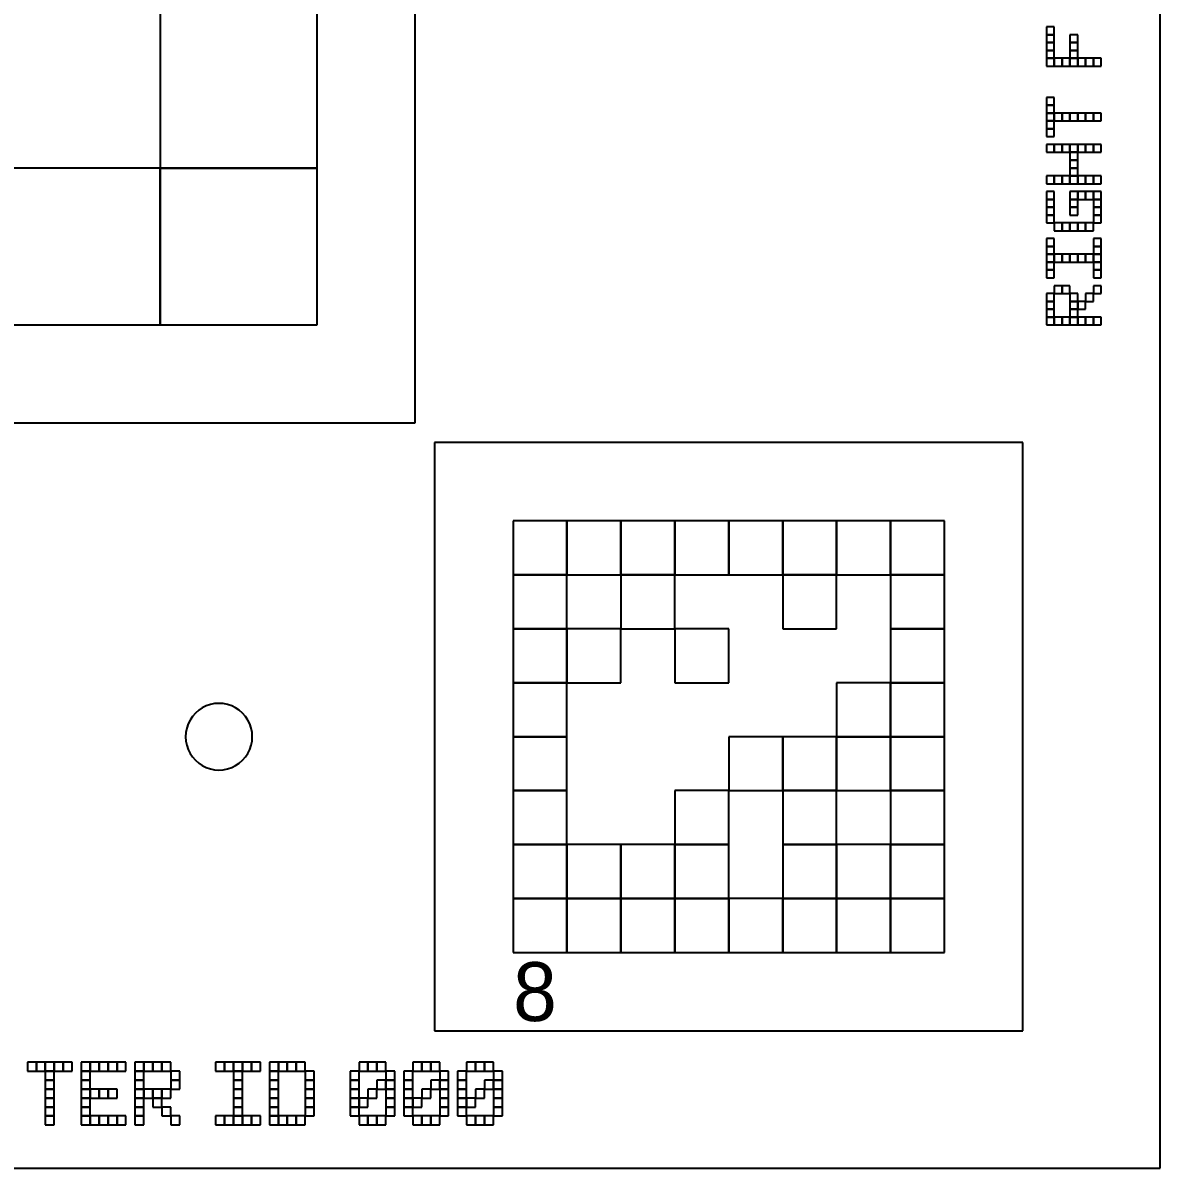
# Model space of a CAD drawing. Extents: x 0 to 490, y -8 to 329.
# Drawn here: x 92 to 150, y 170 to 228.4 of the extents above; entities that cross this region are included whole.
import ezdxf

# ---------------------------------------------------------------- set-up
doc = ezdxf.new("R2010")
doc.units = 0
for name, color, linetype in [('BLACK_POCKET', 7, 'CONTINUOUS'), ('BOARD_TEXT', 2, 'CONTINUOUS'), ('CUT', 1, 'CONTINUOUS'), ('LABEL', 3, 'CONTINUOUS'), ('MOUNT_HOLE', 5, 'CONTINUOUS'), ('QUIET_ZONE', 4, 'CONTINUOUS'), ('TAG_BOUNDARY', 8, 'CONTINUOUS')]:
    doc.layers.add(name, color=color, linetype=linetype)

msp = doc.modelspace()

# ---------------------------------------------------------------- linework, layer by layer
at = {"layer": 'BLACK_POCKET'}
for p, q in [((99, 229), (99, 221)), ((107, 221), (107, 229)), ((99, 221), (91, 221)), ((99, 221), (107, 221)), ((99, 213), (99, 221)), ((107, 221), (99, 221)), ((99, 221), (99, 213)), ((107, 213), (107, 221)), ((91, 213), (99, 213)), ((99, 213), (107, 213)), ((119.75, 203), (117, 203)), ((117, 203), (117, 200.25)), ((119.75, 200.25), (119.75, 203)), ((122.5, 203), (119.75, 203)), ((119.75, 203), (119.75, 200.25)), ((122.5, 200.25), (122.5, 203)), ((125.25, 203), (122.5, 203)), ((122.5, 203), (122.5, 200.25)), ((125.25, 200.25), (125.25, 203)), ((128, 203), (125.25, 203)), ((125.25, 203), (125.25, 200.25)), ((128, 200.25), (128, 203)), ((130.75, 203), (128, 203)), ((128, 203), (128, 200.25)), ((130.75, 200.25), (130.75, 203)), ((133.5, 203), (130.75, 203)), ((130.75, 203), (130.75, 200.25)), ((133.5, 200.25), (133.5, 203)), ((136.25, 203), (133.5, 203)), ((133.5, 203), (133.5, 200.25)), ((136.25, 200.25), (136.25, 203)), ((139, 203), (136.25, 203)), ((136.25, 203), (136.25, 200.25)), ((139, 200.25), (139, 203)), ((117, 200.25), (119.75, 200.25)), ((119.75, 200.25), (117, 200.25)), ((117, 200.25), (117, 197.5)), ((119.75, 200.25), (122.5, 200.25)), ((119.75, 197.5), (119.75, 200.25)), ((122.5, 200.25), (125.25, 200.25)), ((125.25, 200.25), (122.5, 200.25)), ((122.5, 200.25), (122.5, 197.5)), ((125.25, 200.25), (128, 200.25)), ((125.25, 197.5), (125.25, 200.25)), ((128, 200.25), (130.75, 200.25)), ((130.75, 200.25), (133.5, 200.25)), ((133.5, 200.25), (130.75, 200.25)), ((130.75, 200.25), (130.75, 197.5)), ((133.5, 200.25), (136.25, 200.25)), ((133.5, 197.5), (133.5, 200.25)), ((136.25, 200.25), (139, 200.25)), ((139, 200.25), (136.25, 200.25)), ((136.25, 200.25), (136.25, 197.5)), ((139, 197.5), (139, 200.25)), ((117, 197.5), (119.75, 197.5)), ((119.75, 197.5), (117, 197.5)), ((117, 197.5), (117, 194.75)), ((119.75, 194.75), (119.75, 197.5)), ((122.5, 197.5), (119.75, 197.5)), ((119.75, 197.5), (119.75, 194.75)), ((122.5, 197.5), (125.25, 197.5)), ((122.5, 194.75), (122.5, 197.5)), ((128, 197.5), (125.25, 197.5)), ((125.25, 197.5), (125.25, 194.75)), ((128, 194.75), (128, 197.5)), ((130.75, 197.5), (133.5, 197.5)), ((136.25, 197.5), (139, 197.5)), ((139, 197.5), (136.25, 197.5)), ((136.25, 197.5), (136.25, 194.75)), ((139, 194.75), (139, 197.5)), ((117, 194.75), (119.75, 194.75)), ((119.75, 194.75), (117, 194.75)), ((117, 194.75), (117, 192)), ((119.75, 194.75), (122.5, 194.75)), ((119.75, 192), (119.75, 194.75)), ((125.25, 194.75), (128, 194.75)), ((136.25, 194.75), (133.5, 194.75)), ((133.5, 194.75), (133.5, 192)), ((136.25, 194.75), (139, 194.75)), ((136.25, 192), (136.25, 194.75)), ((139, 194.75), (136.25, 194.75)), ((136.25, 194.75), (136.25, 192)), ((139, 192), (139, 194.75)), ((117, 192), (119.75, 192)), ((119.75, 192), (117, 192)), ((117, 192), (117, 189.25)), ((119.75, 189.25), (119.75, 192)), ((130.75, 192), (128, 192)), ((128, 192), (128, 189.25)), ((130.75, 189.25), (130.75, 192)), ((133.5, 192), (130.75, 192)), ((130.75, 192), (130.75, 189.25)), ((133.5, 192), (136.25, 192)), ((133.5, 189.25), (133.5, 192)), ((136.25, 192), (133.5, 192)), ((133.5, 192), (133.5, 189.25)), ((136.25, 192), (139, 192)), ((136.25, 189.25), (136.25, 192)), ((139, 192), (136.25, 192)), ((136.25, 192), (136.25, 189.25)), ((139, 189.25), (139, 192)), ((117, 189.25), (119.75, 189.25)), ((119.75, 189.25), (117, 189.25)), ((117, 189.25), (117, 186.5)), ((119.75, 186.5), (119.75, 189.25)), ((128, 189.25), (125.25, 189.25)), ((125.25, 189.25), (125.25, 186.5)), ((128, 189.25), (130.75, 189.25)), ((128, 186.5), (128, 189.25)), ((130.75, 189.25), (133.5, 189.25)), ((133.5, 189.25), (130.75, 189.25)), ((130.75, 189.25), (130.75, 186.5)), ((133.5, 189.25), (136.25, 189.25)), ((133.5, 186.5), (133.5, 189.25)), ((136.25, 189.25), (139, 189.25)), ((139, 189.25), (136.25, 189.25)), ((136.25, 189.25), (136.25, 186.5)), ((139, 186.5), (139, 189.25)), ((117, 186.5), (119.75, 186.5)), ((119.75, 186.5), (117, 186.5)), ((117, 186.5), (117, 183.75)), ((119.75, 183.75), (119.75, 186.5)), ((122.5, 186.5), (119.75, 186.5)), ((119.75, 186.5), (119.75, 183.75)), ((122.5, 183.75), (122.5, 186.5)), ((125.25, 186.5), (122.5, 186.5)), ((122.5, 186.5), (122.5, 183.75)), ((125.25, 186.5), (128, 186.5)), ((125.25, 183.75), (125.25, 186.5)), ((128, 186.5), (125.25, 186.5)), ((125.25, 186.5), (125.25, 183.75)), ((128, 183.75), (128, 186.5)), ((130.75, 186.5), (133.5, 186.5)), ((133.5, 186.5), (130.75, 186.5)), ((130.75, 186.5), (130.75, 183.75)), ((133.5, 183.75), (133.5, 186.5)), ((136.25, 186.5), (133.5, 186.5)), ((133.5, 186.5), (133.5, 183.75)), ((136.25, 186.5), (139, 186.5)), ((136.25, 183.75), (136.25, 186.5)), ((139, 186.5), (136.25, 186.5)), ((136.25, 186.5), (136.25, 183.75)), ((139, 183.75), (139, 186.5)), ((117, 183.75), (119.75, 183.75)), ((119.75, 183.75), (117, 183.75)), ((117, 183.75), (117, 181)), ((119.75, 183.75), (122.5, 183.75)), ((119.75, 181), (119.75, 183.75)), ((122.5, 183.75), (119.75, 183.75)), ((119.75, 183.75), (119.75, 181)), ((122.5, 183.75), (125.25, 183.75)), ((122.5, 181), (122.5, 183.75)), ((125.25, 183.75), (122.5, 183.75)), ((122.5, 183.75), (122.5, 181)), ((125.25, 183.75), (128, 183.75)), ((125.25, 181), (125.25, 183.75)), ((128, 183.75), (125.25, 183.75)), ((125.25, 183.75), (125.25, 181)), ((128, 181), (128, 183.75)), ((130.75, 183.75), (128, 183.75)), ((128, 183.75), (128, 181)), ((130.75, 183.75), (133.5, 183.75)), ((130.75, 181), (130.75, 183.75)), ((133.5, 183.75), (130.75, 183.75)), ((130.75, 183.75), (130.75, 181)), ((133.5, 183.75), (136.25, 183.75)), ((133.5, 181), (133.5, 183.75)), ((136.25, 183.75), (133.5, 183.75)), ((133.5, 183.75), (133.5, 181)), ((136.25, 183.75), (139, 183.75)), ((136.25, 181), (136.25, 183.75)), ((139, 183.75), (136.25, 183.75)), ((136.25, 183.75), (136.25, 181)), ((139, 181), (139, 183.75)), ((117, 181), (119.75, 181)), ((119.75, 181), (122.5, 181)), ((122.5, 181), (125.25, 181)), ((125.25, 181), (128, 181)), ((128, 181), (130.75, 181)), ((130.75, 181), (133.5, 181)), ((133.5, 181), (136.25, 181)), ((136.25, 181), (139, 181))]:
    msp.add_line(p, q, dxfattribs=at)
at = {"layer": 'BOARD_TEXT'}
for p, q in [((144.6, 228.2), (144.2, 228.2)), ((144.2, 228.2), (144.2, 227.8)), ((144.6, 227.8), (144.2, 227.8)), ((144.2, 227.8), (144.2, 227.4)), ((144.2, 227.8), (144.6, 227.8)), ((144.6, 227.8), (144.6, 228.2)), ((144.6, 227.4), (144.6, 227.8)), ((145.8, 227.8), (145.4, 227.8)), ((145.4, 227.8), (145.4, 227.4)), ((145.8, 227.4), (145.8, 227.8)), ((144.6, 227.4), (144.2, 227.4)), ((144.2, 227.4), (144.2, 227)), ((144.2, 227.4), (144.6, 227.4)), ((144.6, 227), (144.6, 227.4)), ((145.8, 227.4), (145.4, 227.4)), ((145.4, 227.4), (145.4, 227)), ((145.4, 227.4), (145.8, 227.4)), ((145.8, 227), (145.8, 227.4)), ((144.6, 227), (144.2, 227)), ((144.2, 227), (144.2, 226.6)), ((144.2, 227), (144.6, 227)), ((144.6, 226.6), (144.2, 226.6)), ((144.2, 226.6), (144.2, 226.2)), ((144.2, 226.6), (144.6, 226.6)), ((144.6, 226.6), (144.6, 227)), ((144.6, 226.2), (144.6, 226.6)), ((145, 226.6), (144.6, 226.6)), ((144.6, 226.6), (144.6, 226.2)), ((145, 226.2), (145, 226.6)), ((145.4, 226.6), (145, 226.6)), ((145, 226.6), (145, 226.2)), ((145.8, 227), (145.4, 227)), ((145.4, 227), (145.4, 226.6)), ((145.4, 227), (145.8, 227)), ((145.4, 226.2), (145.4, 226.6)), ((145.8, 226.6), (145.4, 226.6)), ((145.4, 226.6), (145.4, 226.2)), ((145.4, 226.6), (145.8, 226.6)), ((145.8, 226.6), (145.8, 227)), ((145.8, 226.2), (145.8, 226.6)), ((146.2, 226.6), (145.8, 226.6)), ((145.8, 226.6), (145.8, 226.2)), ((146.2, 226.2), (146.2, 226.6)), ((146.6, 226.6), (146.2, 226.6)), ((146.2, 226.6), (146.2, 226.2)), ((146.6, 226.2), (146.6, 226.6)), ((147, 226.6), (146.6, 226.6)), ((146.6, 226.6), (146.6, 226.2)), ((147, 226.2), (147, 226.6)), ((144.2, 226.2), (144.6, 226.2)), ((144.6, 226.2), (145, 226.2)), ((145, 226.2), (145.4, 226.2)), ((145.4, 226.2), (145.8, 226.2)), ((145.8, 226.2), (146.2, 226.2)), ((146.2, 226.2), (146.6, 226.2)), ((146.6, 226.2), (147, 226.2)), ((144.6, 224.6), (144.2, 224.6)), ((144.2, 224.6), (144.2, 224.2)), ((144.6, 224.2), (144.6, 224.6)), ((144.6, 224.2), (144.2, 224.2)), ((144.2, 224.2), (144.2, 223.8)), ((144.2, 224.2), (144.6, 224.2)), ((144.6, 223.8), (144.2, 223.8)), ((144.2, 223.8), (144.2, 223.4)), ((144.2, 223.8), (144.6, 223.8)), ((144.6, 223.8), (144.6, 224.2)), ((144.6, 223.4), (144.6, 223.8)), ((145, 223.8), (144.6, 223.8)), ((144.6, 223.8), (144.6, 223.4)), ((145, 223.4), (145, 223.8)), ((145.4, 223.8), (145, 223.8)), ((145, 223.8), (145, 223.4)), ((145.4, 223.4), (145.4, 223.8)), ((145.8, 223.8), (145.4, 223.8)), ((145.4, 223.8), (145.4, 223.4)), ((145.8, 223.4), (145.8, 223.8)), ((146.2, 223.8), (145.8, 223.8)), ((145.8, 223.8), (145.8, 223.4)), ((146.2, 223.4), (146.2, 223.8)), ((146.6, 223.8), (146.2, 223.8)), ((146.2, 223.8), (146.2, 223.4)), ((146.6, 223.4), (146.6, 223.8)), ((147, 223.8), (146.6, 223.8)), ((146.6, 223.8), (146.6, 223.4)), ((147, 223.4), (147, 223.8)), ((144.6, 223.4), (144.2, 223.4)), ((144.2, 223.4), (144.2, 223)), ((144.2, 223.4), (144.6, 223.4)), ((144.6, 223), (144.6, 223.4)), ((144.6, 223.4), (145, 223.4)), ((145, 223.4), (145.4, 223.4)), ((145.4, 223.4), (145.8, 223.4)), ((145.8, 223.4), (146.2, 223.4)), ((146.2, 223.4), (146.6, 223.4)), ((146.6, 223.4), (147, 223.4)), ((144.6, 223), (144.2, 223)), ((144.2, 223), (144.2, 222.6)), ((144.2, 223), (144.6, 223)), ((144.2, 222.6), (144.6, 222.6)), ((144.6, 222.6), (144.6, 223)), ((144.6, 222.2), (144.2, 222.2)), ((144.2, 222.2), (144.2, 221.8)), ((144.6, 221.8), (144.6, 222.2)), ((145, 222.2), (144.6, 222.2)), ((144.6, 222.2), (144.6, 221.8)), ((145, 221.8), (145, 222.2)), ((145.4, 222.2), (145, 222.2)), ((145, 222.2), (145, 221.8)), ((145.4, 221.8), (145.4, 222.2)), ((145.8, 222.2), (145.4, 222.2)), ((145.4, 222.2), (145.4, 221.8)), ((145.8, 221.8), (145.8, 222.2)), ((146.2, 222.2), (145.8, 222.2)), ((145.8, 222.2), (145.8, 221.8)), ((146.2, 221.8), (146.2, 222.2)), ((146.6, 222.2), (146.2, 222.2)), ((146.2, 222.2), (146.2, 221.8)), ((146.6, 221.8), (146.6, 222.2)), ((147, 222.2), (146.6, 222.2)), ((146.6, 222.2), (146.6, 221.8)), ((147, 221.8), (147, 222.2)), ((144.2, 221.8), (144.6, 221.8)), ((144.6, 221.8), (145, 221.8)), ((145, 221.8), (145.4, 221.8)), ((145.8, 221.8), (145.4, 221.8)), ((145.4, 221.8), (145.4, 221.4)), ((145.4, 221.8), (145.8, 221.8)), ((145.8, 221.4), (145.4, 221.4)), ((145.4, 221.4), (145.4, 221)), ((145.4, 221.4), (145.8, 221.4)), ((145.8, 221.4), (145.8, 221.8)), ((145.8, 221.8), (146.2, 221.8)), ((145.8, 221), (145.8, 221.4)), ((146.2, 221.8), (146.6, 221.8)), ((146.6, 221.8), (147, 221.8)), ((145.8, 221), (145.4, 221)), ((145.4, 221), (145.4, 220.6)), ((145.4, 221), (145.8, 221)), ((145.8, 220.6), (145.8, 221)), ((144.6, 220.6), (144.2, 220.6)), ((144.2, 220.6), (144.2, 220.2)), ((144.2, 220.2), (144.6, 220.2)), ((144.6, 220.2), (144.6, 220.6)), ((145, 220.6), (144.6, 220.6)), ((144.6, 220.6), (144.6, 220.2)), ((144.6, 220.2), (145, 220.2)), ((145, 220.2), (145, 220.6)), ((145.4, 220.6), (145, 220.6)), ((145, 220.6), (145, 220.2)), ((145, 220.2), (145.4, 220.2)), ((145.4, 220.2), (145.4, 220.6)), ((145.8, 220.6), (145.4, 220.6)), ((145.4, 220.6), (145.4, 220.2)), ((145.4, 220.6), (145.8, 220.6)), ((145.4, 220.2), (145.8, 220.2)), ((145.8, 220.2), (145.8, 220.6)), ((146.2, 220.6), (145.8, 220.6)), ((145.8, 220.6), (145.8, 220.2)), ((145.8, 220.2), (146.2, 220.2)), ((146.2, 220.2), (146.2, 220.6)), ((146.6, 220.6), (146.2, 220.6)), ((146.2, 220.6), (146.2, 220.2)), ((146.2, 220.2), (146.6, 220.2)), ((146.6, 220.2), (146.6, 220.6)), ((147, 220.6), (146.6, 220.6)), ((146.6, 220.6), (146.6, 220.2)), ((146.6, 220.2), (147, 220.2)), ((147, 220.2), (147, 220.6)), ((144.6, 219.8), (144.2, 219.8)), ((144.2, 219.8), (144.2, 219.4)), ((144.6, 219.4), (144.6, 219.8)), ((145.8, 219.8), (145.4, 219.8)), ((145.4, 219.8), (145.4, 219.4)), ((145.8, 219.4), (145.8, 219.8)), ((146.2, 219.8), (145.8, 219.8)), ((145.8, 219.8), (145.8, 219.4)), ((146.2, 219.4), (146.2, 219.8)), ((146.6, 219.8), (146.2, 219.8)), ((146.2, 219.8), (146.2, 219.4)), ((146.6, 219.4), (146.6, 219.8)), ((147, 219.8), (146.6, 219.8)), ((146.6, 219.8), (146.6, 219.4)), ((147, 219.4), (147, 219.8)), ((144.6, 219.4), (144.2, 219.4)), ((144.2, 219.4), (144.2, 219)), ((144.2, 219.4), (144.6, 219.4)), ((144.6, 219), (144.2, 219)), ((144.2, 219), (144.2, 218.6)), ((144.2, 219), (144.6, 219)), ((144.6, 219), (144.6, 219.4)), ((144.6, 218.6), (144.6, 219)), ((145.8, 219.4), (145.4, 219.4)), ((145.4, 219.4), (145.4, 219)), ((145.4, 219.4), (145.8, 219.4)), ((145.8, 219), (145.4, 219)), ((145.4, 219), (145.4, 218.6)), ((145.4, 219), (145.8, 219)), ((145.8, 219), (145.8, 219.4)), ((145.8, 219.4), (146.2, 219.4)), ((145.8, 218.6), (145.8, 219)), ((146.2, 219.4), (146.6, 219.4)), ((147, 219.4), (146.6, 219.4)), ((146.6, 219.4), (146.6, 219)), ((146.6, 219.4), (147, 219.4)), ((147, 219), (146.6, 219)), ((146.6, 219), (146.6, 218.6)), ((146.6, 219), (147, 219)), ((147, 219), (147, 219.4)), ((147, 218.6), (147, 219)), ((144.6, 218.6), (144.2, 218.6)), ((144.2, 218.6), (144.2, 218.2)), ((144.2, 218.6), (144.6, 218.6)), ((144.6, 218.2), (144.6, 218.6)), ((145.4, 218.6), (145.8, 218.6)), ((147, 218.6), (146.6, 218.6)), ((146.6, 218.6), (146.6, 218.2)), ((146.6, 218.6), (147, 218.6)), ((147, 218.2), (147, 218.6)), ((144.2, 218.2), (144.6, 218.2)), ((145, 218.2), (144.6, 218.2)), ((144.6, 218.2), (144.6, 217.8)), ((145, 217.8), (145, 218.2)), ((145.4, 218.2), (145, 218.2)), ((145, 218.2), (145, 217.8)), ((145.4, 217.8), (145.4, 218.2)), ((145.8, 218.2), (145.4, 218.2)), ((145.4, 218.2), (145.4, 217.8)), ((145.8, 217.8), (145.8, 218.2)), ((146.2, 218.2), (145.8, 218.2)), ((145.8, 218.2), (145.8, 217.8)), ((146.2, 217.8), (146.2, 218.2)), ((146.6, 218.2), (146.2, 218.2)), ((146.2, 218.2), (146.2, 217.8)), ((146.6, 217.8), (146.6, 218.2)), ((146.6, 218.2), (147, 218.2)), ((144.6, 217.4), (144.2, 217.4)), ((144.2, 217.4), (144.2, 217)), ((144.6, 217.8), (145, 217.8)), ((144.6, 217), (144.6, 217.4)), ((145, 217.8), (145.4, 217.8)), ((145.4, 217.8), (145.8, 217.8)), ((145.8, 217.8), (146.2, 217.8)), ((146.2, 217.8), (146.6, 217.8)), ((147, 217.4), (146.6, 217.4)), ((146.6, 217.4), (146.6, 217)), ((147, 217), (147, 217.4)), ((144.6, 217), (144.2, 217)), ((144.2, 217), (144.2, 216.6)), ((144.2, 217), (144.6, 217)), ((144.6, 216.6), (144.6, 217)), ((147, 217), (146.6, 217)), ((146.6, 217), (146.6, 216.6)), ((146.6, 217), (147, 217)), ((147, 216.6), (147, 217)), ((144.6, 216.6), (144.2, 216.6)), ((144.2, 216.6), (144.2, 216.2)), ((144.2, 216.6), (144.6, 216.6)), ((144.6, 216.2), (144.2, 216.2)), ((144.2, 216.2), (144.2, 215.8)), ((144.2, 216.2), (144.6, 216.2)), ((144.6, 216.2), (144.6, 216.6)), ((145, 216.6), (144.6, 216.6)), ((144.6, 216.6), (144.6, 216.2)), ((144.6, 215.8), (144.6, 216.2)), ((144.6, 216.2), (145, 216.2)), ((145, 216.2), (145, 216.6)), ((145.4, 216.6), (145, 216.6)), ((145, 216.6), (145, 216.2)), ((145, 216.2), (145.4, 216.2)), ((145.4, 216.2), (145.4, 216.6)), ((145.8, 216.6), (145.4, 216.6)), ((145.4, 216.6), (145.4, 216.2)), ((145.4, 216.2), (145.8, 216.2)), ((145.8, 216.2), (145.8, 216.6)), ((146.2, 216.6), (145.8, 216.6)), ((145.8, 216.6), (145.8, 216.2)), ((145.8, 216.2), (146.2, 216.2)), ((146.2, 216.2), (146.2, 216.6)), ((146.6, 216.6), (146.2, 216.6)), ((146.2, 216.6), (146.2, 216.2)), ((146.2, 216.2), (146.6, 216.2)), ((146.6, 216.2), (146.6, 216.6)), ((147, 216.6), (146.6, 216.6)), ((146.6, 216.6), (146.6, 216.2)), ((146.6, 216.6), (147, 216.6)), ((147, 216.2), (146.6, 216.2)), ((146.6, 216.2), (146.6, 215.8)), ((146.6, 216.2), (147, 216.2)), ((147, 216.2), (147, 216.6)), ((147, 215.8), (147, 216.2)), ((144.6, 215.8), (144.2, 215.8)), ((144.2, 215.8), (144.2, 215.4)), ((144.2, 215.8), (144.6, 215.8)), ((144.6, 215.4), (144.6, 215.8)), ((147, 215.8), (146.6, 215.8)), ((146.6, 215.8), (146.6, 215.4)), ((146.6, 215.8), (147, 215.8)), ((147, 215.4), (147, 215.8)), ((144.2, 215.4), (144.6, 215.4)), ((145, 215), (144.6, 215)), ((144.6, 215), (144.6, 214.6)), ((145, 214.6), (145, 215)), ((145.4, 215), (145, 215)), ((145, 215), (145, 214.6)), ((145.4, 214.6), (145.4, 215)), ((146.6, 215.4), (147, 215.4)), ((147, 215), (146.6, 215)), ((146.6, 215), (146.6, 214.6)), ((147, 214.6), (147, 215)), ((144.6, 214.6), (144.2, 214.6)), ((144.2, 214.6), (144.2, 214.2)), ((144.6, 214.2), (144.6, 214.6)), ((144.6, 214.6), (145, 214.6)), ((145, 214.6), (145.4, 214.6)), ((145.8, 214.6), (145.4, 214.6)), ((145.4, 214.6), (145.4, 214.2)), ((145.8, 214.2), (145.8, 214.6)), ((146.6, 214.6), (146.2, 214.6)), ((146.2, 214.6), (146.2, 214.2)), ((146.6, 214.2), (146.6, 214.6)), ((146.6, 214.6), (147, 214.6)), ((144.6, 214.2), (144.2, 214.2)), ((144.2, 214.2), (144.2, 213.8)), ((144.2, 214.2), (144.6, 214.2)), ((144.6, 213.8), (144.2, 213.8)), ((144.2, 213.8), (144.2, 213.4)), ((144.2, 213.8), (144.6, 213.8)), ((144.6, 213.8), (144.6, 214.2)), ((144.6, 213.4), (144.6, 213.8)), ((145.8, 214.2), (145.4, 214.2)), ((145.4, 214.2), (145.4, 213.8)), ((145.4, 214.2), (145.8, 214.2)), ((145.8, 213.8), (145.4, 213.8)), ((145.4, 213.8), (145.4, 213.4)), ((145.4, 213.8), (145.8, 213.8)), ((145.8, 213.8), (145.8, 214.2)), ((146.2, 214.2), (145.8, 214.2)), ((145.8, 214.2), (145.8, 213.8)), ((145.8, 213.4), (145.8, 213.8)), ((145.8, 213.8), (146.2, 213.8)), ((146.2, 213.8), (146.2, 214.2)), ((146.2, 214.2), (146.6, 214.2)), ((144.6, 213.4), (144.2, 213.4)), ((144.2, 213.4), (144.2, 213)), ((144.2, 213.4), (144.6, 213.4)), ((144.6, 213), (144.6, 213.4)), ((145, 213.4), (144.6, 213.4)), ((144.6, 213.4), (144.6, 213)), ((145, 213), (145, 213.4)), ((145.4, 213.4), (145, 213.4)), ((145, 213.4), (145, 213)), ((145.4, 213), (145.4, 213.4)), ((145.8, 213.4), (145.4, 213.4)), ((145.4, 213.4), (145.4, 213)), ((145.4, 213.4), (145.8, 213.4)), ((145.8, 213), (145.8, 213.4)), ((146.2, 213.4), (145.8, 213.4)), ((145.8, 213.4), (145.8, 213)), ((146.2, 213), (146.2, 213.4)), ((146.6, 213.4), (146.2, 213.4)), ((146.2, 213.4), (146.2, 213)), ((146.6, 213), (146.6, 213.4)), ((147, 213.4), (146.6, 213.4)), ((146.6, 213.4), (146.6, 213)), ((147, 213), (147, 213.4)), ((144.2, 213), (144.6, 213)), ((144.6, 213), (145, 213)), ((145, 213), (145.4, 213)), ((145.4, 213), (145.8, 213)), ((145.8, 213), (146.2, 213)), ((146.2, 213), (146.6, 213)), ((146.6, 213), (147, 213)), ((92.685714, 175.4), (92.228571, 175.4)), ((92.228571, 175.4), (92.228571, 174.942857)), ((92.685714, 174.942857), (92.685714, 175.4)), ((93.142857, 175.4), (92.685714, 175.4)), ((92.685714, 175.4), (92.685714, 174.942857)), ((93.142857, 174.942857), (93.142857, 175.4)), ((93.6, 175.4), (93.142857, 175.4)), ((93.142857, 175.4), (93.142857, 174.942857)), ((93.6, 174.942857), (93.6, 175.4)), ((94.057143, 175.4), (93.6, 175.4)), ((93.6, 175.4), (93.6, 174.942857)), ((94.057143, 174.942857), (94.057143, 175.4)), ((94.514286, 175.4), (94.057143, 175.4)), ((94.057143, 175.4), (94.057143, 174.942857)), ((94.514286, 174.942857), (94.514286, 175.4)), ((95.428571, 175.4), (94.971429, 175.4)), ((94.971429, 175.4), (94.971429, 174.942857)), ((95.428571, 174.942857), (95.428571, 175.4)), ((95.885714, 175.4), (95.428571, 175.4)), ((95.428571, 175.4), (95.428571, 174.942857)), ((95.885714, 174.942857), (95.885714, 175.4)), ((96.342857, 175.4), (95.885714, 175.4)), ((95.885714, 175.4), (95.885714, 174.942857)), ((96.342857, 174.942857), (96.342857, 175.4)), ((96.8, 175.4), (96.342857, 175.4)), ((96.342857, 175.4), (96.342857, 174.942857)), ((96.8, 174.942857), (96.8, 175.4)), ((97.257143, 175.4), (96.8, 175.4)), ((96.8, 175.4), (96.8, 174.942857)), ((97.257143, 174.942857), (97.257143, 175.4)), ((98.171429, 175.4), (97.714286, 175.4)), ((97.714286, 175.4), (97.714286, 174.942857)), ((98.171429, 174.942857), (98.171429, 175.4)), ((98.628571, 175.4), (98.171429, 175.4)), ((98.171429, 175.4), (98.171429, 174.942857)), ((98.628571, 174.942857), (98.628571, 175.4)), ((99.085714, 175.4), (98.628571, 175.4)), ((98.628571, 175.4), (98.628571, 174.942857)), ((99.085714, 174.942857), (99.085714, 175.4)), ((99.542857, 175.4), (99.085714, 175.4)), ((99.085714, 175.4), (99.085714, 174.942857)), ((99.542857, 174.942857), (99.542857, 175.4)), ((102.285714, 175.4), (101.828571, 175.4)), ((101.828571, 175.4), (101.828571, 174.942857)), ((102.285714, 174.942857), (102.285714, 175.4)), ((102.742857, 175.4), (102.285714, 175.4)), ((102.285714, 175.4), (102.285714, 174.942857)), ((102.742857, 174.942857), (102.742857, 175.4)), ((103.2, 175.4), (102.742857, 175.4)), ((102.742857, 175.4), (102.742857, 174.942857)), ((103.2, 174.942857), (103.2, 175.4)), ((103.657143, 175.4), (103.2, 175.4)), ((103.2, 175.4), (103.2, 174.942857)), ((103.657143, 174.942857), (103.657143, 175.4)), ((104.114286, 175.4), (103.657143, 175.4)), ((103.657143, 175.4), (103.657143, 174.942857)), ((104.114286, 174.942857), (104.114286, 175.4)), ((105.028571, 175.4), (104.571429, 175.4)), ((104.571429, 175.4), (104.571429, 174.942857)), ((105.028571, 174.942857), (105.028571, 175.4)), ((105.485714, 175.4), (105.028571, 175.4)), ((105.028571, 175.4), (105.028571, 174.942857)), ((105.485714, 174.942857), (105.485714, 175.4)), ((105.942857, 175.4), (105.485714, 175.4)), ((105.485714, 175.4), (105.485714, 174.942857)), ((105.942857, 174.942857), (105.942857, 175.4)), ((106.4, 175.4), (105.942857, 175.4)), ((105.942857, 175.4), (105.942857, 174.942857)), ((106.4, 174.942857), (106.4, 175.4)), ((109.6, 175.4), (109.142857, 175.4)), ((109.142857, 175.4), (109.142857, 174.942857)), ((109.6, 174.942857), (109.6, 175.4)), ((110.057143, 175.4), (109.6, 175.4)), ((109.6, 175.4), (109.6, 174.942857)), ((110.057143, 174.942857), (110.057143, 175.4)), ((110.514286, 175.4), (110.057143, 175.4)), ((110.057143, 175.4), (110.057143, 174.942857)), ((110.514286, 174.942857), (110.514286, 175.4)), ((112.342857, 175.4), (111.885714, 175.4)), ((111.885714, 175.4), (111.885714, 174.942857)), ((112.342857, 174.942857), (112.342857, 175.4)), ((112.8, 175.4), (112.342857, 175.4)), ((112.342857, 175.4), (112.342857, 174.942857)), ((112.8, 174.942857), (112.8, 175.4)), ((113.257143, 175.4), (112.8, 175.4)), ((112.8, 175.4), (112.8, 174.942857)), ((113.257143, 174.942857), (113.257143, 175.4)), ((115.085714, 175.4), (114.628571, 175.4)), ((114.628571, 175.4), (114.628571, 174.942857)), ((115.085714, 174.942857), (115.085714, 175.4)), ((115.542857, 175.4), (115.085714, 175.4)), ((115.085714, 175.4), (115.085714, 174.942857)), ((115.542857, 174.942857), (115.542857, 175.4)), ((116, 175.4), (115.542857, 175.4)), ((115.542857, 175.4), (115.542857, 174.942857)), ((116, 174.942857), (116, 175.4)), ((92.228571, 174.942857), (92.685714, 174.942857)), ((92.685714, 174.942857), (93.142857, 174.942857)), ((93.142857, 174.942857), (93.6, 174.942857)), ((93.6, 174.942857), (93.142857, 174.942857)), ((93.142857, 174.942857), (93.142857, 174.485714)), ((93.6, 174.942857), (94.057143, 174.942857)), ((93.6, 174.485714), (93.6, 174.942857)), ((94.057143, 174.942857), (94.514286, 174.942857)), ((94.971429, 174.942857), (95.428571, 174.942857)), ((95.428571, 174.942857), (94.971429, 174.942857)), ((94.971429, 174.942857), (94.971429, 174.485714)), ((95.428571, 174.942857), (95.885714, 174.942857)), ((95.428571, 174.485714), (95.428571, 174.942857)), ((95.885714, 174.942857), (96.342857, 174.942857)), ((96.342857, 174.942857), (96.8, 174.942857)), ((96.8, 174.942857), (97.257143, 174.942857)), ((97.714286, 174.942857), (98.171429, 174.942857)), ((98.171429, 174.942857), (97.714286, 174.942857)), ((97.714286, 174.942857), (97.714286, 174.485714)), ((98.171429, 174.942857), (98.628571, 174.942857)), ((98.171429, 174.485714), (98.171429, 174.942857)), ((98.628571, 174.942857), (99.085714, 174.942857)), ((99.085714, 174.942857), (99.542857, 174.942857)), ((100, 174.942857), (99.542857, 174.942857)), ((99.542857, 174.942857), (99.542857, 174.485714)), ((100, 174.485714), (100, 174.942857)), ((101.828571, 174.942857), (102.285714, 174.942857)), ((102.285714, 174.942857), (102.742857, 174.942857)), ((102.742857, 174.942857), (103.2, 174.942857)), ((103.2, 174.942857), (102.742857, 174.942857)), ((102.742857, 174.942857), (102.742857, 174.485714)), ((103.2, 174.942857), (103.657143, 174.942857)), ((103.2, 174.485714), (103.2, 174.942857)), ((103.657143, 174.942857), (104.114286, 174.942857)), ((104.571429, 174.942857), (105.028571, 174.942857)), ((105.028571, 174.942857), (104.571429, 174.942857)), ((104.571429, 174.942857), (104.571429, 174.485714)), ((105.028571, 174.942857), (105.485714, 174.942857)), ((105.028571, 174.485714), (105.028571, 174.942857)), ((105.485714, 174.942857), (105.942857, 174.942857)), ((105.942857, 174.942857), (106.4, 174.942857)), ((106.857143, 174.942857), (106.4, 174.942857)), ((106.4, 174.942857), (106.4, 174.485714)), ((106.857143, 174.485714), (106.857143, 174.942857)), ((109.142857, 174.942857), (108.685714, 174.942857)), ((108.685714, 174.942857), (108.685714, 174.485714)), ((109.142857, 174.942857), (109.6, 174.942857)), ((109.142857, 174.485714), (109.142857, 174.942857)), ((109.6, 174.942857), (110.057143, 174.942857)), ((110.057143, 174.942857), (110.514286, 174.942857)), ((110.971429, 174.942857), (110.514286, 174.942857)), ((110.514286, 174.942857), (110.514286, 174.485714)), ((110.971429, 174.485714), (110.971429, 174.942857)), ((111.885714, 174.942857), (111.428571, 174.942857)), ((111.428571, 174.942857), (111.428571, 174.485714)), ((111.885714, 174.942857), (112.342857, 174.942857)), ((111.885714, 174.485714), (111.885714, 174.942857)), ((112.342857, 174.942857), (112.8, 174.942857)), ((112.8, 174.942857), (113.257143, 174.942857)), ((113.714286, 174.942857), (113.257143, 174.942857)), ((113.257143, 174.942857), (113.257143, 174.485714)), ((113.714286, 174.485714), (113.714286, 174.942857)), ((114.628571, 174.942857), (114.171429, 174.942857)), ((114.171429, 174.942857), (114.171429, 174.485714)), ((114.628571, 174.942857), (115.085714, 174.942857)), ((114.628571, 174.485714), (114.628571, 174.942857)), ((115.085714, 174.942857), (115.542857, 174.942857)), ((115.542857, 174.942857), (116, 174.942857)), ((116.457143, 174.942857), (116, 174.942857)), ((116, 174.942857), (116, 174.485714)), ((116.457143, 174.485714), (116.457143, 174.942857)), ((93.142857, 174.485714), (93.6, 174.485714)), ((93.6, 174.485714), (93.142857, 174.485714)), ((93.142857, 174.485714), (93.142857, 174.028571)), ((93.6, 174.028571), (93.6, 174.485714)), ((94.971429, 174.485714), (95.428571, 174.485714)), ((95.428571, 174.485714), (94.971429, 174.485714)), ((94.971429, 174.485714), (94.971429, 174.028571)), ((95.428571, 174.028571), (95.428571, 174.485714)), ((97.714286, 174.485714), (98.171429, 174.485714)), ((98.171429, 174.485714), (97.714286, 174.485714)), ((97.714286, 174.485714), (97.714286, 174.028571)), ((98.171429, 174.028571), (98.171429, 174.485714)), ((99.542857, 174.485714), (100, 174.485714)), ((100, 174.485714), (99.542857, 174.485714)), ((99.542857, 174.485714), (99.542857, 174.028571)), ((100, 174.028571), (100, 174.485714)), ((102.742857, 174.485714), (103.2, 174.485714)), ((103.2, 174.485714), (102.742857, 174.485714)), ((102.742857, 174.485714), (102.742857, 174.028571)), ((103.2, 174.028571), (103.2, 174.485714)), ((104.571429, 174.485714), (105.028571, 174.485714)), ((105.028571, 174.485714), (104.571429, 174.485714)), ((104.571429, 174.485714), (104.571429, 174.028571)), ((105.028571, 174.028571), (105.028571, 174.485714)), ((106.4, 174.485714), (106.857143, 174.485714)), ((106.857143, 174.485714), (106.4, 174.485714)), ((106.4, 174.485714), (106.4, 174.028571)), ((106.857143, 174.028571), (106.857143, 174.485714)), ((108.685714, 174.485714), (109.142857, 174.485714)), ((109.142857, 174.485714), (108.685714, 174.485714)), ((108.685714, 174.485714), (108.685714, 174.028571)), ((109.142857, 174.028571), (109.142857, 174.485714)), ((110.514286, 174.485714), (110.057143, 174.485714)), ((110.057143, 174.485714), (110.057143, 174.028571)), ((110.514286, 174.485714), (110.971429, 174.485714)), ((110.514286, 174.028571), (110.514286, 174.485714)), ((110.971429, 174.485714), (110.514286, 174.485714)), ((110.514286, 174.485714), (110.514286, 174.028571)), ((110.971429, 174.028571), (110.971429, 174.485714)), ((111.428571, 174.485714), (111.885714, 174.485714)), ((111.885714, 174.485714), (111.428571, 174.485714)), ((111.428571, 174.485714), (111.428571, 174.028571)), ((111.885714, 174.028571), (111.885714, 174.485714)), ((113.257143, 174.485714), (112.8, 174.485714)), ((112.8, 174.485714), (112.8, 174.028571)), ((113.257143, 174.485714), (113.714286, 174.485714)), ((113.257143, 174.028571), (113.257143, 174.485714)), ((113.714286, 174.485714), (113.257143, 174.485714)), ((113.257143, 174.485714), (113.257143, 174.028571)), ((113.714286, 174.028571), (113.714286, 174.485714)), ((114.171429, 174.485714), (114.628571, 174.485714)), ((114.628571, 174.485714), (114.171429, 174.485714)), ((114.171429, 174.485714), (114.171429, 174.028571)), ((114.628571, 174.028571), (114.628571, 174.485714)), ((116, 174.485714), (115.542857, 174.485714)), ((115.542857, 174.485714), (115.542857, 174.028571)), ((116, 174.485714), (116.457143, 174.485714)), ((116, 174.028571), (116, 174.485714)), ((116.457143, 174.485714), (116, 174.485714)), ((116, 174.485714), (116, 174.028571)), ((116.457143, 174.028571), (116.457143, 174.485714)), ((93.142857, 174.028571), (93.6, 174.028571)), ((93.6, 174.028571), (93.142857, 174.028571)), ((93.142857, 174.028571), (93.142857, 173.571429)), ((93.142857, 173.571429), (93.6, 173.571429)), ((93.6, 173.571429), (93.142857, 173.571429)), ((93.142857, 173.571429), (93.142857, 173.114286)), ((93.6, 173.571429), (93.6, 174.028571)), ((93.6, 173.114286), (93.6, 173.571429)), ((94.971429, 174.028571), (95.428571, 174.028571)), ((95.428571, 174.028571), (94.971429, 174.028571)), ((94.971429, 174.028571), (94.971429, 173.571429)), ((94.971429, 173.571429), (95.428571, 173.571429)), ((95.428571, 173.571429), (94.971429, 173.571429)), ((94.971429, 173.571429), (94.971429, 173.114286)), ((95.428571, 173.571429), (95.428571, 174.028571)), ((95.885714, 174.028571), (95.428571, 174.028571)), ((95.428571, 174.028571), (95.428571, 173.571429)), ((95.428571, 173.571429), (95.885714, 173.571429)), ((95.428571, 173.114286), (95.428571, 173.571429)), ((95.885714, 173.571429), (95.885714, 174.028571)), ((96.342857, 174.028571), (95.885714, 174.028571)), ((95.885714, 174.028571), (95.885714, 173.571429)), ((95.885714, 173.571429), (96.342857, 173.571429)), ((96.342857, 173.571429), (96.342857, 174.028571)), ((96.8, 174.028571), (96.342857, 174.028571)), ((96.342857, 174.028571), (96.342857, 173.571429)), ((96.342857, 173.571429), (96.8, 173.571429)), ((96.8, 173.571429), (96.8, 174.028571)), ((97.714286, 174.028571), (98.171429, 174.028571)), ((98.171429, 174.028571), (97.714286, 174.028571)), ((97.714286, 174.028571), (97.714286, 173.571429)), ((97.714286, 173.571429), (98.171429, 173.571429)), ((98.171429, 173.571429), (97.714286, 173.571429)), ((97.714286, 173.571429), (97.714286, 173.114286)), ((98.171429, 173.571429), (98.171429, 174.028571)), ((98.628571, 174.028571), (98.171429, 174.028571)), ((98.171429, 174.028571), (98.171429, 173.571429)), ((98.171429, 173.571429), (98.628571, 173.571429)), ((98.171429, 173.114286), (98.171429, 173.571429)), ((98.628571, 173.571429), (98.628571, 174.028571)), ((99.085714, 174.028571), (98.628571, 174.028571)), ((98.628571, 174.028571), (98.628571, 173.571429)), ((98.628571, 173.571429), (99.085714, 173.571429)), ((99.085714, 173.571429), (98.628571, 173.571429)), ((98.628571, 173.571429), (98.628571, 173.114286)), ((99.085714, 173.571429), (99.085714, 174.028571)), ((99.542857, 174.028571), (99.085714, 174.028571)), ((99.085714, 174.028571), (99.085714, 173.571429)), ((99.085714, 173.571429), (99.542857, 173.571429)), ((99.085714, 173.114286), (99.085714, 173.571429)), ((99.542857, 174.028571), (100, 174.028571)), ((99.542857, 173.571429), (99.542857, 174.028571)), ((102.742857, 174.028571), (103.2, 174.028571)), ((103.2, 174.028571), (102.742857, 174.028571)), ((102.742857, 174.028571), (102.742857, 173.571429)), ((102.742857, 173.571429), (103.2, 173.571429)), ((103.2, 173.571429), (102.742857, 173.571429)), ((102.742857, 173.571429), (102.742857, 173.114286)), ((103.2, 173.571429), (103.2, 174.028571)), ((103.2, 173.114286), (103.2, 173.571429)), ((104.571429, 174.028571), (105.028571, 174.028571)), ((105.028571, 174.028571), (104.571429, 174.028571)), ((104.571429, 174.028571), (104.571429, 173.571429)), ((104.571429, 173.571429), (105.028571, 173.571429)), ((105.028571, 173.571429), (104.571429, 173.571429)), ((104.571429, 173.571429), (104.571429, 173.114286)), ((105.028571, 173.571429), (105.028571, 174.028571)), ((105.028571, 173.114286), (105.028571, 173.571429)), ((106.4, 174.028571), (106.857143, 174.028571)), ((106.857143, 174.028571), (106.4, 174.028571)), ((106.4, 174.028571), (106.4, 173.571429)), ((106.4, 173.571429), (106.857143, 173.571429)), ((106.857143, 173.571429), (106.4, 173.571429)), ((106.4, 173.571429), (106.4, 173.114286)), ((106.857143, 173.571429), (106.857143, 174.028571)), ((106.857143, 173.114286), (106.857143, 173.571429)), ((108.685714, 174.028571), (109.142857, 174.028571)), ((109.142857, 174.028571), (108.685714, 174.028571)), ((108.685714, 174.028571), (108.685714, 173.571429)), ((108.685714, 173.571429), (109.142857, 173.571429)), ((109.142857, 173.571429), (108.685714, 173.571429)), ((108.685714, 173.571429), (108.685714, 173.114286)), ((109.142857, 173.571429), (109.142857, 174.028571)), ((109.142857, 173.114286), (109.142857, 173.571429)), ((109.6, 173.571429), (109.142857, 173.571429)), ((109.142857, 173.571429), (109.142857, 173.114286)), ((110.057143, 174.028571), (109.6, 174.028571)), ((109.6, 174.028571), (109.6, 173.571429)), ((109.6, 173.571429), (110.057143, 173.571429)), ((109.6, 173.114286), (109.6, 173.571429)), ((110.057143, 174.028571), (110.514286, 174.028571)), ((110.057143, 173.571429), (110.057143, 174.028571)), ((110.514286, 174.028571), (110.971429, 174.028571)), ((110.971429, 174.028571), (110.514286, 174.028571)), ((110.514286, 174.028571), (110.514286, 173.571429)), ((110.514286, 173.571429), (110.971429, 173.571429)), ((110.971429, 173.571429), (110.514286, 173.571429)), ((110.514286, 173.571429), (110.514286, 173.114286)), ((110.971429, 173.571429), (110.971429, 174.028571)), ((110.971429, 173.114286), (110.971429, 173.571429)), ((111.428571, 174.028571), (111.885714, 174.028571)), ((111.885714, 174.028571), (111.428571, 174.028571)), ((111.428571, 174.028571), (111.428571, 173.571429)), ((111.428571, 173.571429), (111.885714, 173.571429)), ((111.885714, 173.571429), (111.428571, 173.571429)), ((111.428571, 173.571429), (111.428571, 173.114286)), ((111.885714, 173.571429), (111.885714, 174.028571)), ((111.885714, 173.114286), (111.885714, 173.571429)), ((112.342857, 173.571429), (111.885714, 173.571429)), ((111.885714, 173.571429), (111.885714, 173.114286)), ((112.8, 174.028571), (112.342857, 174.028571)), ((112.342857, 174.028571), (112.342857, 173.571429)), ((112.342857, 173.571429), (112.8, 173.571429)), ((112.342857, 173.114286), (112.342857, 173.571429)), ((112.8, 174.028571), (113.257143, 174.028571)), ((112.8, 173.571429), (112.8, 174.028571)), ((113.257143, 174.028571), (113.714286, 174.028571)), ((113.714286, 174.028571), (113.257143, 174.028571)), ((113.257143, 174.028571), (113.257143, 173.571429)), ((113.257143, 173.571429), (113.714286, 173.571429)), ((113.714286, 173.571429), (113.257143, 173.571429)), ((113.257143, 173.571429), (113.257143, 173.114286)), ((113.714286, 173.571429), (113.714286, 174.028571)), ((113.714286, 173.114286), (113.714286, 173.571429)), ((114.171429, 174.028571), (114.628571, 174.028571)), ((114.628571, 174.028571), (114.171429, 174.028571)), ((114.171429, 174.028571), (114.171429, 173.571429)), ((114.171429, 173.571429), (114.628571, 173.571429)), ((114.628571, 173.571429), (114.171429, 173.571429)), ((114.171429, 173.571429), (114.171429, 173.114286)), ((114.628571, 173.571429), (114.628571, 174.028571)), ((114.628571, 173.114286), (114.628571, 173.571429)), ((115.085714, 173.571429), (114.628571, 173.571429)), ((114.628571, 173.571429), (114.628571, 173.114286)), ((115.542857, 174.028571), (115.085714, 174.028571)), ((115.085714, 174.028571), (115.085714, 173.571429)), ((115.085714, 173.571429), (115.542857, 173.571429)), ((115.085714, 173.114286), (115.085714, 173.571429)), ((115.542857, 174.028571), (116, 174.028571)), ((115.542857, 173.571429), (115.542857, 174.028571)), ((116, 174.028571), (116.457143, 174.028571)), ((116.457143, 174.028571), (116, 174.028571)), ((116, 174.028571), (116, 173.571429)), ((116, 173.571429), (116.457143, 173.571429)), ((116.457143, 173.571429), (116, 173.571429)), ((116, 173.571429), (116, 173.114286)), ((116.457143, 173.571429), (116.457143, 174.028571)), ((116.457143, 173.114286), (116.457143, 173.571429)), ((93.142857, 173.114286), (93.6, 173.114286)), ((93.6, 173.114286), (93.142857, 173.114286)), ((93.142857, 173.114286), (93.142857, 172.657143)), ((93.6, 172.657143), (93.6, 173.114286)), ((94.971429, 173.114286), (95.428571, 173.114286)), ((95.428571, 173.114286), (94.971429, 173.114286)), ((94.971429, 173.114286), (94.971429, 172.657143)), ((95.428571, 172.657143), (95.428571, 173.114286)), ((97.714286, 173.114286), (98.171429, 173.114286)), ((98.171429, 173.114286), (97.714286, 173.114286)), ((97.714286, 173.114286), (97.714286, 172.657143)), ((98.171429, 172.657143), (98.171429, 173.114286)), ((98.628571, 173.114286), (99.085714, 173.114286)), ((99.542857, 173.114286), (99.085714, 173.114286)), ((99.085714, 173.114286), (99.085714, 172.657143)), ((99.542857, 172.657143), (99.542857, 173.114286)), ((102.742857, 173.114286), (103.2, 173.114286)), ((103.2, 173.114286), (102.742857, 173.114286)), ((102.742857, 173.114286), (102.742857, 172.657143)), ((103.2, 172.657143), (103.2, 173.114286)), ((104.571429, 173.114286), (105.028571, 173.114286)), ((105.028571, 173.114286), (104.571429, 173.114286)), ((104.571429, 173.114286), (104.571429, 172.657143)), ((105.028571, 172.657143), (105.028571, 173.114286)), ((106.4, 173.114286), (106.857143, 173.114286)), ((106.857143, 173.114286), (106.4, 173.114286)), ((106.4, 173.114286), (106.4, 172.657143)), ((106.857143, 172.657143), (106.857143, 173.114286)), ((108.685714, 173.114286), (109.142857, 173.114286)), ((109.142857, 173.114286), (108.685714, 173.114286)), ((108.685714, 173.114286), (108.685714, 172.657143)), ((109.142857, 173.114286), (109.6, 173.114286)), ((109.142857, 172.657143), (109.142857, 173.114286)), ((110.514286, 173.114286), (110.971429, 173.114286)), ((110.971429, 173.114286), (110.514286, 173.114286)), ((110.514286, 173.114286), (110.514286, 172.657143)), ((110.971429, 172.657143), (110.971429, 173.114286)), ((111.428571, 173.114286), (111.885714, 173.114286)), ((111.885714, 173.114286), (111.428571, 173.114286)), ((111.428571, 173.114286), (111.428571, 172.657143)), ((111.885714, 173.114286), (112.342857, 173.114286)), ((111.885714, 172.657143), (111.885714, 173.114286)), ((113.257143, 173.114286), (113.714286, 173.114286)), ((113.714286, 173.114286), (113.257143, 173.114286)), ((113.257143, 173.114286), (113.257143, 172.657143)), ((113.714286, 172.657143), (113.714286, 173.114286)), ((114.171429, 173.114286), (114.628571, 173.114286)), ((114.628571, 173.114286), (114.171429, 173.114286)), ((114.171429, 173.114286), (114.171429, 172.657143)), ((114.628571, 173.114286), (115.085714, 173.114286)), ((114.628571, 172.657143), (114.628571, 173.114286)), ((116, 173.114286), (116.457143, 173.114286)), ((116.457143, 173.114286), (116, 173.114286)), ((116, 173.114286), (116, 172.657143)), ((116.457143, 172.657143), (116.457143, 173.114286)), ((93.142857, 172.657143), (93.6, 172.657143)), ((93.6, 172.657143), (93.142857, 172.657143)), ((93.142857, 172.657143), (93.142857, 172.2)), ((93.6, 172.2), (93.6, 172.657143)), ((94.971429, 172.657143), (95.428571, 172.657143)), ((95.428571, 172.657143), (94.971429, 172.657143)), ((94.971429, 172.657143), (94.971429, 172.2)), ((95.428571, 172.2), (95.428571, 172.657143)), ((95.885714, 172.657143), (95.428571, 172.657143)), ((95.428571, 172.657143), (95.428571, 172.2)), ((95.885714, 172.2), (95.885714, 172.657143)), ((96.342857, 172.657143), (95.885714, 172.657143)), ((95.885714, 172.657143), (95.885714, 172.2)), ((96.342857, 172.2), (96.342857, 172.657143)), ((96.8, 172.657143), (96.342857, 172.657143)), ((96.342857, 172.657143), (96.342857, 172.2)), ((96.8, 172.2), (96.8, 172.657143)), ((97.257143, 172.657143), (96.8, 172.657143)), ((96.8, 172.657143), (96.8, 172.2)), ((97.257143, 172.2), (97.257143, 172.657143)), ((97.714286, 172.657143), (98.171429, 172.657143)), ((98.171429, 172.657143), (97.714286, 172.657143)), ((97.714286, 172.657143), (97.714286, 172.2)), ((98.171429, 172.2), (98.171429, 172.657143)), ((99.085714, 172.657143), (99.542857, 172.657143)), ((100, 172.657143), (99.542857, 172.657143)), ((99.542857, 172.657143), (99.542857, 172.2)), ((100, 172.2), (100, 172.657143)), ((102.285714, 172.657143), (101.828571, 172.657143)), ((101.828571, 172.657143), (101.828571, 172.2)), ((102.285714, 172.2), (102.285714, 172.657143)), ((102.742857, 172.657143), (102.285714, 172.657143)), ((102.285714, 172.657143), (102.285714, 172.2)), ((102.742857, 172.657143), (103.2, 172.657143)), ((102.742857, 172.2), (102.742857, 172.657143)), ((103.2, 172.657143), (102.742857, 172.657143)), ((102.742857, 172.657143), (102.742857, 172.2)), ((103.2, 172.2), (103.2, 172.657143)), ((103.657143, 172.657143), (103.2, 172.657143)), ((103.2, 172.657143), (103.2, 172.2)), ((103.657143, 172.2), (103.657143, 172.657143)), ((104.114286, 172.657143), (103.657143, 172.657143)), ((103.657143, 172.657143), (103.657143, 172.2)), ((104.114286, 172.2), (104.114286, 172.657143)), ((104.571429, 172.657143), (105.028571, 172.657143)), ((105.028571, 172.657143), (104.571429, 172.657143)), ((104.571429, 172.657143), (104.571429, 172.2)), ((105.028571, 172.2), (105.028571, 172.657143)), ((105.485714, 172.657143), (105.028571, 172.657143)), ((105.028571, 172.657143), (105.028571, 172.2)), ((105.485714, 172.2), (105.485714, 172.657143)), ((105.942857, 172.657143), (105.485714, 172.657143)), ((105.485714, 172.657143), (105.485714, 172.2)), ((105.942857, 172.2), (105.942857, 172.657143)), ((106.4, 172.657143), (105.942857, 172.657143)), ((105.942857, 172.657143), (105.942857, 172.2)), ((106.4, 172.657143), (106.857143, 172.657143)), ((106.4, 172.2), (106.4, 172.657143)), ((108.685714, 172.657143), (109.142857, 172.657143)), ((109.6, 172.657143), (109.142857, 172.657143)), ((109.142857, 172.657143), (109.142857, 172.2)), ((109.6, 172.2), (109.6, 172.657143)), ((110.057143, 172.657143), (109.6, 172.657143)), ((109.6, 172.657143), (109.6, 172.2)), ((110.057143, 172.2), (110.057143, 172.657143)), ((110.514286, 172.657143), (110.057143, 172.657143)), ((110.057143, 172.657143), (110.057143, 172.2)), ((110.514286, 172.657143), (110.971429, 172.657143)), ((110.514286, 172.2), (110.514286, 172.657143)), ((111.428571, 172.657143), (111.885714, 172.657143)), ((112.342857, 172.657143), (111.885714, 172.657143)), ((111.885714, 172.657143), (111.885714, 172.2)), ((112.342857, 172.2), (112.342857, 172.657143)), ((112.8, 172.657143), (112.342857, 172.657143)), ((112.342857, 172.657143), (112.342857, 172.2)), ((112.8, 172.2), (112.8, 172.657143)), ((113.257143, 172.657143), (112.8, 172.657143)), ((112.8, 172.657143), (112.8, 172.2)), ((113.257143, 172.657143), (113.714286, 172.657143)), ((113.257143, 172.2), (113.257143, 172.657143)), ((114.171429, 172.657143), (114.628571, 172.657143)), ((115.085714, 172.657143), (114.628571, 172.657143)), ((114.628571, 172.657143), (114.628571, 172.2)), ((115.085714, 172.2), (115.085714, 172.657143)), ((115.542857, 172.657143), (115.085714, 172.657143)), ((115.085714, 172.657143), (115.085714, 172.2)), ((115.542857, 172.2), (115.542857, 172.657143)), ((116, 172.657143), (115.542857, 172.657143)), ((115.542857, 172.657143), (115.542857, 172.2)), ((116, 172.657143), (116.457143, 172.657143)), ((116, 172.2), (116, 172.657143)), ((93.142857, 172.2), (93.6, 172.2)), ((94.971429, 172.2), (95.428571, 172.2)), ((95.428571, 172.2), (95.885714, 172.2)), ((95.885714, 172.2), (96.342857, 172.2)), ((96.342857, 172.2), (96.8, 172.2)), ((96.8, 172.2), (97.257143, 172.2)), ((97.714286, 172.2), (98.171429, 172.2)), ((99.542857, 172.2), (100, 172.2)), ((101.828571, 172.2), (102.285714, 172.2)), ((102.285714, 172.2), (102.742857, 172.2)), ((102.742857, 172.2), (103.2, 172.2)), ((103.2, 172.2), (103.657143, 172.2)), ((103.657143, 172.2), (104.114286, 172.2)), ((104.571429, 172.2), (105.028571, 172.2)), ((105.028571, 172.2), (105.485714, 172.2)), ((105.485714, 172.2), (105.942857, 172.2)), ((105.942857, 172.2), (106.4, 172.2)), ((109.142857, 172.2), (109.6, 172.2)), ((109.6, 172.2), (110.057143, 172.2)), ((110.057143, 172.2), (110.514286, 172.2)), ((111.885714, 172.2), (112.342857, 172.2)), ((112.342857, 172.2), (112.8, 172.2)), ((112.8, 172.2), (113.257143, 172.2)), ((114.628571, 172.2), (115.085714, 172.2)), ((115.085714, 172.2), (115.542857, 172.2)), ((115.542857, 172.2), (116, 172.2))]:
    msp.add_line(p, q, dxfattribs=at)
at = {"layer": 'CUT'}
for p, q in [((150, 170), (150, 320)), ((0, 170), (150, 170))]:
    msp.add_line(p, q, dxfattribs=at)
at = {"layer": 'MOUNT_HOLE'}
for p, q in [((100.965106, 193.348701), (100.797918, 193.202082)), ((101.15, 193.472243), (100.965106, 193.348701)), ((101.349438, 193.570595), (101.15, 193.472243)), ((101.560008, 193.642074), (101.349438, 193.570595)), ((101.778105, 193.685456), (101.560008, 193.642074)), ((102, 193.7), (101.778105, 193.685456)), ((102.221895, 193.685456), (102, 193.7)), ((102.439992, 193.642074), (102.221895, 193.685456)), ((102.650562, 193.570595), (102.439992, 193.642074)), ((102.85, 193.472243), (102.650562, 193.570595)), ((103.034894, 193.348701), (102.85, 193.472243)), ((103.202082, 193.202082), (103.034894, 193.348701)), ((100.527757, 192.85), (100.429405, 192.650562)), ((100.651299, 193.034894), (100.527757, 192.85)), ((100.797918, 193.202082), (100.651299, 193.034894)), ((103.348701, 193.034894), (103.202082, 193.202082)), ((103.472243, 192.85), (103.348701, 193.034894)), ((103.570595, 192.650562), (103.472243, 192.85)), ((100.314544, 192.221895), (100.3, 192)), ((100.357926, 192.439992), (100.314544, 192.221895)), ((100.429405, 192.650562), (100.357926, 192.439992)), ((103.642074, 192.439992), (103.570595, 192.650562)), ((103.685456, 192.221895), (103.642074, 192.439992)), ((103.7, 192), (103.685456, 192.221895)), ((100.3, 192), (100.314544, 191.778105)), ((100.314544, 191.778105), (100.357926, 191.560008)), ((100.357926, 191.560008), (100.429405, 191.349438)), ((103.570595, 191.349438), (103.642074, 191.560008)), ((103.642074, 191.560008), (103.685456, 191.778105)), ((103.685456, 191.778105), (103.7, 192)), ((100.429405, 191.349438), (100.527757, 191.15)), ((100.527757, 191.15), (100.651299, 190.965106)), ((103.348701, 190.965106), (103.472243, 191.15)), ((103.472243, 191.15), (103.570595, 191.349438)), ((100.651299, 190.965106), (100.797918, 190.797918)), ((100.797918, 190.797918), (100.965106, 190.651299)), ((100.965106, 190.651299), (101.15, 190.527757)), ((101.15, 190.527757), (101.349438, 190.429405)), ((101.349438, 190.429405), (101.560008, 190.357926)), ((102.439992, 190.357926), (102.650562, 190.429405)), ((102.650562, 190.429405), (102.85, 190.527757)), ((102.85, 190.527757), (103.034894, 190.651299)), ((103.034894, 190.651299), (103.202082, 190.797918)), ((103.202082, 190.797918), (103.348701, 190.965106)), ((101.560008, 190.357926), (101.778105, 190.314544)), ((101.778105, 190.314544), (102, 190.3)), ((102, 190.3), (102.221895, 190.314544)), ((102.221895, 190.314544), (102.439992, 190.357926))]:
    msp.add_line(p, q, dxfattribs=at)
at = {"layer": 'QUIET_ZONE'}
for p, q in [((112, 208), (112, 282)), ((38, 208), (112, 208)), ((143, 207), (113, 207)), ((113, 207), (113, 177)), ((143, 177), (143, 207)), ((113, 177), (143, 177))]:
    msp.add_line(p, q, dxfattribs=at)
at = {"layer": 'TAG_BOUNDARY'}
for p, q in [((107, 213), (107, 277)), ((43, 213), (107, 213)), ((139, 203), (117, 203)), ((117, 203), (117, 181)), ((139, 181), (139, 203)), ((117, 181), (139, 181))]:
    msp.add_line(p, q, dxfattribs=at)

# ---------------------------------------------------------------- texts
at = {"layer": 'LABEL'}
msp.add_text('8', height=3, dxfattribs=at).set_placement((117, 177.5))

doc.saveas('drawing.dxf')
